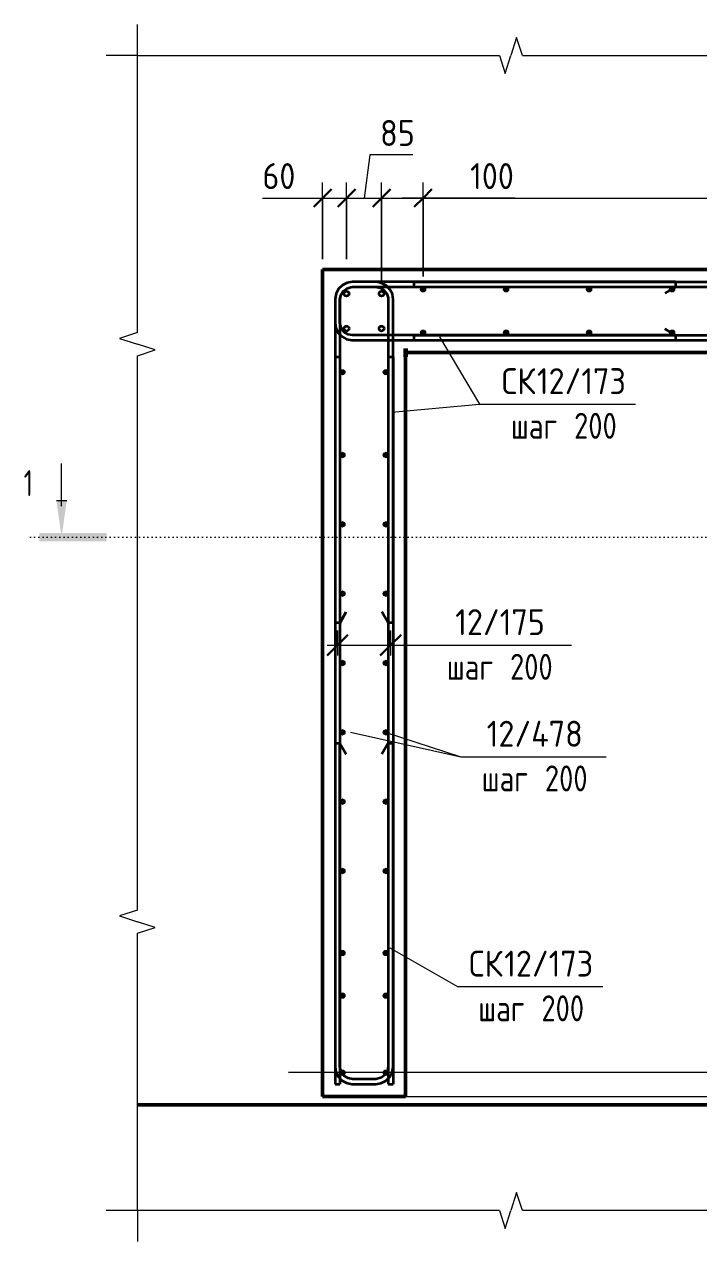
# Model space of a CAD drawing. Header units: millimetres. Extents: x 67134 to 121662, y -4758 to 13821.
# Drawn here: x 117501 to 119124, y 9281 to 12210 of the extents above; entities that cross this region are included whole.
import ezdxf

# ---------------------------------------------------------------- set-up
doc = ezdxf.new("R2010")
doc.units = ezdxf.units.MM
doc.linetypes.add('04 Пунктир 10мм', pattern=[10, 0, -10])
for name, color, linetype, lineweight in [('AA_Dim', 7, 'Continuous', 9), ('AA_Dim-25', 7, 'Continuous', 9), ('AA_Linii', 7, 'Continuous', 9), ('AA_Oformlenie', 7, 'Continuous', 9), ('AA_Razrez', 7, 'Continuous', 9), ('AA_Vinoska', 7, 'Continuous', 9), ('AF_Stena_Опалубка', 253, 'Continuous', 20), ('KR_Armatura', 7, 'Continuous', 20), ('KR_Armatura_Tonkie', 7, 'Continuous', 20), ('KR_Fundament', 7, 'Continuous', 20)]:
    doc.layers.add(name, color=color, linetype=linetype, lineweight=lineweight)
doc.styles.add('ISOCPEUR_7', font='isocpeur.ttf', dxfattribs={"width": 0.9, "height": 62.5})
doc.styles.add('ISOCPEUR_8', font='isocpeur.ttf', dxfattribs={"width": 0.8, "height": 62.5})
doc.styles.add('ISOCPEUR_9', font='isocpeur.ttf', dxfattribs={"width": 0.7, "height": 62.5})
doc.dimstyles.new('05_Округл_5мм__прозр__2', dxfattribs={"dimscale": 304.8, "dimtxt": 62.248823, "dimasz": 0.139436, "dimexe": 0.123031, "dimexo": 0.082021, "dimgap": 0.008202, "dimtad": 1, "dimdec": 0, "dimrnd": 5, "dimdsep": 46, "dimtxsty": 'ISOCPEUR_7', "dimblk1": 'OBLIQUE', "dimblk2": 'OBLIQUE', "dimsah": 1, "dimcen": 0.09, "dimdle": 0.123031, "dimazin": 0, "dimtfac": 1, "dimtdec": 4, "dimtix": 1, "dimtmove": 1, "dimatfit": 3, "dimfxl": 1, "dimtvp": 1, "dimtolj": 1, "dimtzin": 0, "dimlwd": 18, "dimlwe": 18, "dimarcsym": 2})
doc.dimstyles.new('05_Округл_5мм__прозр__3', dxfattribs={"dimscale": 304.8, "dimtxt": 62.248823, "dimasz": 0.139436, "dimexe": 0.123031, "dimexo": 0.082021, "dimgap": 0.008202, "dimtad": 1, "dimdec": 0, "dimrnd": 5, "dimdsep": 46, "dimtxsty": 'ISOCPEUR_7', "dimblk1": 'OBLIQUE', "dimblk2": 'OBLIQUE', "dimsah": 1, "dimcen": 0.09, "dimdle": 0.123031, "dimazin": 0, "dimtfac": 1, "dimtdec": 4, "dimtix": 1, "dimtmove": 0, "dimatfit": 3, "dimfxl": 1, "dimtvp": 1, "dimtolj": 1, "dimtzin": 0, "dimlwd": 18, "dimlwe": 18, "dimarcsym": 2})
doc.dimstyles.new('10_Раскладка_арматуры_с_засечками_1', dxfattribs={"dimscale": 304.8, "dimtxt": 0.18, "dimasz": 0.164042, "dimexe": 0.082021, "dimexo": 0, "dimgap": 0, "dimtad": 1, "dimdec": 3, "dimrnd": 0.001, "dimdsep": 46, "dimtxsty": 'ISOCPEUR_7', "dimblk1": 'OBLIQUE', "dimblk2": 'OBLIQUE', "dimsah": 1, "dimcen": 0.09, "dimdle": 0.082021, "dimazin": 0, "dimtfac": 1, "dimtdec": 4, "dimtix": 1, "dimtmove": 0, "dimatfit": 3, "dimfxl": 1, "dimtvp": 1, "dimtolj": 1, "dimtzin": 0, "dimlwd": 18, "dimlwe": 18, "dimarcsym": 2})

# ---------------------------------------------------------------- blocks, each defined once
blk = doc.blocks.new('350_Стержень П торец СК-СГ _НесАрм_РабПлоск_ - 350_Стержень П торец СК-СГ _НесАрм_РабПлоск_-4117927-Схема армирования стен форшахты в_о 22-23_Б')
at = {"layer": 'KR_Armatura_Tonkie', "lineweight": 35}
for p, q in [((70893.1, 11590), (70837.1, 11590)), ((70837.1, 11578), (70893.1, 11578)), ((70795.1, 11548), (70795.1, 10770)), ((70807.1, 10770), (70807.1, 11548)), ((70923.1, 11548), (70923.1, 10770)), ((70935.1, 10770), (70935.1, 11548)), ((70807.1, 10770.1), (70822.1, 10796)), ((70923, 10770.1), (70908.1, 10796)), ((70807.1, 10770), (70795.1, 10770)), ((70935.1, 10770), (70923.1, 10770))]:
    blk.add_line(p, q, dxfattribs=at)
at = {"layer": 'KR_Armatura_Tonkie', "lineweight": 35, "flags": 128}
for points in [[(70837.1, 11590), (70824.4, 11588), (70812.9, 11582.3), (70803.6, 11573.4), (70797.5, 11562.1), (70795.1, 11549.5), (70795.1, 11548)], [(70807.1, 11548), (70809, 11558.7), (70814.6, 11567.9), (70823.2, 11574.6), (70833.5, 11577.8), (70837.1, 11578)], [(70935.1, 11548), (70933.1, 11560.7), (70927.4, 11572.2), (70918.5, 11581.4), (70907.2, 11587.5), (70894.6, 11590), (70893.1, 11590)], [(70893.1, 11578), (70903.7, 11576), (70913, 11570.4), (70919.7, 11561.9), (70922.9, 11551.5), (70923.1, 11548)]]:
    blk.add_lwpolyline(points, dxfattribs=at)
blk = doc.blocks.new('350_Стержень П торец СК-СГ _НесАрм_РабПлоск_ - 350_Стержень П торец СК-СГ _НесАрм_РабПлоск_-4117427-Схема армирования стен форшахты в_о 22-23_Б')
at = {"layer": 'KR_Armatura_Tonkie', "lineweight": 35}
for p, q in [((73284.9, 10480), (73284.9, 9702)), ((73284.9, 10480), (73296.9, 10480)), ((73296.9, 9702), (73296.9, 10480)), ((73296.9, 10479.9), (73311.9, 10454)), ((73412.8, 10479.9), (73397.9, 10454)), ((73412.9, 10480), (73412.9, 9702)), ((73412.9, 10480), (73424.9, 10480)), ((73424.9, 9702), (73424.9, 10480)), ((73382.9, 9672), (73326.9, 9672)), ((73326.9, 9660), (73382.9, 9660))]:
    blk.add_line(p, q, dxfattribs=at)
at = {"layer": 'KR_Armatura_Tonkie', "lineweight": 35, "flags": 128}
for points in [[(73284.9, 9702), (73286.9, 9689.3), (73292.6, 9677.8), (73301.5, 9668.6), (73312.8, 9662.5), (73325.4, 9660), (73326.9, 9660)], [(73326.9, 9672), (73316.2, 9674), (73307, 9679.6), (73300.3, 9688.1), (73297.1, 9698.5), (73296.9, 9702)], [(73382.9, 9660), (73395.6, 9662), (73407.1, 9667.7), (73416.3, 9676.6), (73422.4, 9687.9), (73424.9, 9700.5), (73424.9, 9702)], [(73412.9, 9702), (73410.9, 9691.3), (73405.3, 9682.1), (73396.8, 9675.4), (73386.4, 9672.2), (73382.9, 9672)]]:
    blk.add_lwpolyline(points, dxfattribs=at)
blk = doc.blocks.new('350_Стержень верт с удлинением концов _НесАрм_РабПлоск_ - 350_Стержень верт с удлинением концов _НесАрм_РабПлоск_-4166324-Схема армирования стен форшахты в_о 22-23_Б')
at = {"layer": 'AA_Oformlenie'}
for start, end in [(360, 180), (180, 360)]:
    blk.add_arc((12.2, 24.7), 6, start, end, dxfattribs=at)
at = {"layer": 'KR_Armatura_Tonkie', "lineweight": 35}
blk.add_circle((12.2, 24.7), 6, dxfattribs=at)
blk = doc.blocks.new('011_Прямоугольник обрыва _ЭлУзла_ - 011_Прямоугольник обрыва _ЭлУзла_-4165328-Схема армирования стен форшахты в_о 22-23_Б')
at = {"layer": 'AA_Oformlenie'}
for p, q in [((0, -666.7), (0, 0)), ((0, 0), (871.5, 0)), ((927.1, 0), (2669.4, 0)), ((2725, 0), (3595.8, 0)), ((3595.8, 0), (3595.8, -666.7)), ((0, -2056.3), (0, -722.3)), ((3595.8, -722.3), (3595.8, -2056.3)), ((0, -2779.3), (0, -2112)), ((3595.8, -2112), (3595.8, -2779.3)), ((871.5, -2779.3), (0, -2779.3)), ((2669.4, -2779.3), (927.1, -2779.3)), ((3595.8, -2779.3), (2725, -2779.3))]:
    blk.add_line(p, q, dxfattribs=at)
blk = doc.blocks.new('Разрез - Номер узла_ сзади-394133-Схема армирования стен форшахты в_о 22-23_Б')
at = {"layer": 'AA_Razrez'}
for points in [[(7.33, 0.4), (7.33, -0.39), (0.87, -0.39), (0.87, 0.4)], [(3.5, -3.53), (2.5, -3.53), (3, 0)]]:
    blk.add_hatch(color=256, dxfattribs=at).paths.add_polyline_path(points)
for p, q in [((3, -3), (3, -7.1)), ((2.5, -3.53), (3.5, -3.53))]:
    blk.add_line(p, q, dxfattribs=at)
blk = doc.blocks.new('DIMBLOCK177-Схема армирования стен форшахты в_о 22-23_Б')
at = {"layer": 'AA_Dim-25', "lineweight": 18}
for p, q in [((118218.4, 11645), (118218.4, 11829.5)), ((118276.4, 11645), (118276.4, 11829.5)), ((118073.7, 11792), (118177.7, 11792)), ((118177.7, 11792), (118247.4, 11792)), ((118180.9, 11792), (118276.4, 11792)), ((118218.4, 11792), (118218.4, 11645)), ((118276.4, 11792), (118276.4, 11645))]:
    blk.add_line(p, q, dxfattribs=at)
at = {"layer": 'AA_Dim-25', "lineweight": 30}
for p, q in [((118218.4, 11792), (118239.7, 11813.2)), ((118276.4, 11792), (118297.7, 11813.2)), ((118218.4, 11792), (118197.2, 11770.7)), ((118276.4, 11792), (118255.2, 11770.7))]:
    blk.add_line(p, q, dxfattribs=at)
at = {"layer": 'AA_Dim-25', "color": 0, "lineweight": 18, "insert": (118073.7, 11876.1), "char_height": 62.5, "width": 94.81, "attachment_point": 1, "line_spacing_factor": 1.149209, "style": 'ISOCPEUR_7'}
blk.add_mtext('60', dxfattribs=at)
blk = doc.blocks.new('_Oblique')
at = {"color": 0, "linetype": 'ByBlock', "lineweight": -2}
blk.add_line((-0.5, -0.5), (0.5, 0.5), dxfattribs=at)
blk = doc.blocks.new('DIMBLOCK178-Схема армирования стен форшахты в_о 22-23_Б')
at = {"layer": 'AA_Dim-25', "lineweight": 18}
for p, q in [((118332, 11895.7), (118318.4, 11792)), ((118436, 11895.7), (118332, 11895.7)), ((118276.4, 11645), (118276.4, 11829.5)), ((118360.4, 11593), (118360.4, 11829.5)), ((118276.4, 11792), (118360.4, 11792)), ((118276.4, 11792), (118276.4, 11645)), ((118360.4, 11792), (118360.4, 11593))]:
    blk.add_line(p, q, dxfattribs=at)
at = {"layer": 'AA_Dim-25', "lineweight": 30}
for p, q in [((118276.4, 11792), (118297.7, 11813.2)), ((118360.4, 11792), (118381.7, 11813.2)), ((118276.4, 11792), (118255.2, 11770.7)), ((118360.4, 11792), (118339.2, 11770.7))]:
    blk.add_line(p, q, dxfattribs=at)
at = {"layer": 'AA_Dim-25', "color": 0, "lineweight": 18, "insert": (118357, 11979.8), "char_height": 62.5, "width": 94.81, "attachment_point": 1, "line_spacing_factor": 1.149209, "style": 'ISOCPEUR_7'}
blk.add_mtext('85', dxfattribs=at)
blk = doc.blocks.new('DIMBLOCK179-Схема армирования стен форшахты в_о 22-23_Б')
at = {"layer": 'AA_Dim-25', "lineweight": 18}
for p, q in [((118360.4, 11593), (118360.4, 11829.5)), ((118460.4, 11603), (118460.4, 11829.5)), ((118360.4, 11792), (118460.4, 11792)), ((118360.4, 11792), (118360.4, 11593)), ((118548.7, 11792), (118410.4, 11792)), ((118460.4, 11792), (118460.4, 11603)), ((118681.4, 11792), (118548.7, 11792))]:
    blk.add_line(p, q, dxfattribs=at)
at = {"layer": 'AA_Dim-25', "lineweight": 30}
for p, q in [((118360.4, 11792), (118381.7, 11813.2)), ((118460.4, 11792), (118481.7, 11813.2)), ((118360.4, 11792), (118339.2, 11770.7)), ((118460.4, 11792), (118439.2, 11770.7))]:
    blk.add_line(p, q, dxfattribs=at)
at = {"layer": 'AA_Dim-25', "color": 0, "lineweight": 18, "insert": (118573.7, 11876.1), "char_height": 62.5, "width": 129.286, "attachment_point": 1, "line_spacing_factor": 1.149209, "style": 'ISOCPEUR_7'}
blk.add_mtext('100', dxfattribs=at)
blk = doc.blocks.new('DIMBLOCK180-Схема армирования стен форшахты в_о 22-23_Б')
at = {"layer": 'AA_Dim-25', "lineweight": 18}
for p, q in [((118460.4, 11603), (118460.4, 11829.5)), ((120658.9, 11603), (120658.9, 11829.5)), ((118460.4, 11792), (120658.9, 11792)), ((118460.4, 11792), (118460.4, 11603)), ((120658.9, 11792), (120658.9, 11603))]:
    blk.add_line(p, q, dxfattribs=at)
at = {"layer": 'AA_Dim-25', "lineweight": 30}
for p, q in [((118460.4, 11792), (118481.7, 11813.2)), ((120658.9, 11792), (120680.1, 11813.2)), ((118460.4, 11792), (118439.2, 11770.7)), ((120658.9, 11792), (120637.6, 11770.7))]:
    blk.add_line(p, q, dxfattribs=at)
at = {"layer": 'AA_Dim-25', "color": 0, "lineweight": 18, "insert": (119353.2, 11876.1), "char_height": 62.5, "width": 495.596, "attachment_point": 1, "line_spacing_factor": 1.149209, "style": 'ISOCPEUR_7'}
blk.add_mtext('200х11=2200', dxfattribs=at)
blk = doc.blocks.new('042_М_Арматуры - Диам длина поз _ Комментарий-3662934-Схема армирования стен форшахты в_о 22-23_Б')
at = {"layer": 'AA_Vinoska'}
blk.add_line((-7, 0), (7, 0), dxfattribs=at)
blk = doc.blocks.new('DIMBLOCK192-Схема армирования стен форшахты в_о 22-23_Б')
at = {"layer": 'AA_Dim-25', "lineweight": 18}
for p, q in [((118254.4, 10751.4), (118254.4, 10691)), ((118254.4, 10716), (118254.4, 10751.4)), ((118382.4, 10751.4), (118382.4, 10691)), ((118382.4, 10716), (118382.4, 10751.4)), ((118229.4, 10716), (118407.4, 10716))]:
    blk.add_line(p, q, dxfattribs=at)
at = {"layer": 'AA_Dim-25', "lineweight": 30}
for p, q in [((118254.4, 10716), (118279.4, 10741)), ((118382.4, 10716), (118407.4, 10741)), ((118254.4, 10716), (118229.4, 10691)), ((118382.4, 10716), (118357.4, 10691))]:
    blk.add_line(p, q, dxfattribs=at)

msp = doc.modelspace()

# ---------------------------------------------------------------- hatches: boundary and pattern name
at = {"layer": 'KR_Armatura'}
h = msp.add_hatch(color=256, dxfattribs=at)
edge = h.paths.add_edge_path()
edge.add_arc((118460.4305, 11572), 6, 0, 360)
for points in [[(118457.4305, 11566.8038), (118463.4305, 11566.8038), (118466.4305, 11572), (118463.4305, 11577.1962), (118457.4305, 11577.1962), (118454.4305, 11572)], [(118657.2902, 11566.8038), (118663.2902, 11566.8038), (118666.2902, 11572), (118663.2902, 11577.1962), (118657.2902, 11577.1962), (118654.2902, 11572)], [(118857.1498, 11566.8038), (118863.1498, 11566.8038), (118866.1498, 11572), (118863.1498, 11577.1962), (118857.1498, 11577.1962), (118854.1498, 11572)], [(119057.0095, 11566.8038), (119063.0095, 11566.8038), (119066.0095, 11572), (119063.0095, 11577.1962), (119057.0095, 11577.1962), (119054.0095, 11572)], [(118457.4305, 11462.8038), (118463.4305, 11462.8038), (118466.4305, 11468), (118463.4305, 11473.1962), (118457.4305, 11473.1962), (118454.4305, 11468)], [(118657.2902, 11462.8038), (118663.2902, 11462.8038), (118666.2902, 11468), (118663.2902, 11473.1962), (118657.2902, 11473.1962), (118654.2902, 11468)], [(118857.1498, 11462.8038), (118863.1498, 11462.8038), (118866.1498, 11468), (118863.1498, 11473.1962), (118857.1498, 11473.1962), (118854.1498, 11468)], [(119057.0095, 11462.8038), (119063.0095, 11462.8038), (119066.0095, 11468), (119063.0095, 11473.1962), (119057.0095, 11473.1962), (119054.0095, 11468)], [(118263.4305, 11367.8042), (118269.4305, 11367.8042), (118272.4305, 11373.0004), (118269.4305, 11378.1965), (118263.4305, 11378.1965), (118260.4305, 11373.0004)], [(118367.4305, 11367.8042), (118373.4305, 11367.8042), (118376.4305, 11373.0004), (118373.4305, 11378.1965), (118367.4305, 11378.1965), (118364.4305, 11373.0004)], [(118266.4305, 11167.6629), (118271.6267, 11170.6629), (118271.6267, 11176.6629), (118266.4305, 11179.6629), (118261.2344, 11176.6629), (118261.2344, 11170.6629)], [(118370.4305, 11167.6629), (118375.6267, 11170.6629), (118375.6267, 11176.6629), (118370.4305, 11179.6629), (118365.2344, 11176.6629), (118365.2344, 11170.6629)], [(118266.4305, 11000.8154), (118271.6267, 11003.8154), (118271.6267, 11009.8154), (118266.4305, 11012.8154), (118261.2344, 11009.8154), (118261.2344, 11003.8154)], [(118370.4305, 11000.8154), (118375.6267, 11003.8154), (118375.6267, 11009.8154), (118370.4305, 11012.8154), (118365.2344, 11009.8154), (118365.2344, 11003.8154)], [(118266.4305, 10833.9679), (118271.6267, 10836.9679), (118271.6267, 10842.9679), (118266.4305, 10845.9679), (118261.2344, 10842.9679), (118261.2344, 10836.9679)], [(118370.4305, 10833.9679), (118375.6267, 10836.9679), (118375.6267, 10842.9679), (118370.4305, 10845.9679), (118365.2344, 10842.9679), (118365.2344, 10836.9679)], [(118266.4305, 10667.1204), (118271.6267, 10670.1204), (118271.6267, 10676.1204), (118266.4305, 10679.1204), (118261.2344, 10676.1204), (118261.2344, 10670.1204)], [(118370.4305, 10667.1204), (118375.6267, 10670.1204), (118375.6267, 10676.1204), (118370.4305, 10679.1204), (118365.2344, 10676.1204), (118365.2344, 10670.1204)], [(118266.4305, 10500.2728), (118271.6267, 10503.2728), (118271.6267, 10509.2728), (118266.4305, 10512.2728), (118261.2344, 10509.2728), (118261.2344, 10503.2728)], [(118370.4305, 10500.2728), (118375.6267, 10503.2728), (118375.6267, 10509.2728), (118370.4305, 10512.2728), (118365.2344, 10509.2728), (118365.2344, 10503.2728)], [(118266.4305, 10333.4253), (118271.6267, 10336.4253), (118271.6267, 10342.4253), (118266.4305, 10345.4253), (118261.2344, 10342.4253), (118261.2344, 10336.4253)], [(118370.4305, 10333.4253), (118375.6267, 10336.4253), (118375.6267, 10342.4253), (118370.4305, 10345.4253), (118365.2344, 10342.4253), (118365.2344, 10336.4253)], [(118266.4305, 10166.5778), (118271.6267, 10169.5778), (118271.6267, 10175.5778), (118266.4305, 10178.5778), (118261.2344, 10175.5778), (118261.2344, 10169.5778)], [(118370.4305, 10166.5778), (118375.6267, 10169.5778), (118375.6267, 10175.5778), (118370.4305, 10178.5778), (118365.2344, 10175.5778), (118365.2344, 10169.5778)], [(118263.4305, 9970.3038), (118269.4305, 9970.3038), (118272.4305, 9975.5), (118269.4305, 9980.6962), (118263.4305, 9980.6962), (118260.4305, 9975.5)], [(118367.4305, 9970.3038), (118373.4305, 9970.3038), (118376.4305, 9975.5), (118373.4305, 9980.6962), (118367.4305, 9980.6962), (118364.4305, 9975.5)], [(118263.4305, 9867.3038), (118269.4305, 9867.3038), (118272.4305, 9872.5), (118269.4305, 9877.6962), (118263.4305, 9877.6962), (118260.4305, 9872.5)], [(118367.4305, 9867.3038), (118373.4305, 9867.3038), (118376.4305, 9872.5), (118373.4305, 9877.6962), (118367.4305, 9877.6962), (118364.4305, 9872.5)], [(118263.4305, 9682.3038), (118269.4305, 9682.3038), (118272.4305, 9687.5), (118269.4305, 9692.6962), (118263.4305, 9692.6962), (118260.4305, 9687.5)], [(118367.4305, 9682.3038), (118373.4305, 9682.3038), (118376.4305, 9687.5), (118373.4305, 9692.6962), (118367.4305, 9692.6962), (118364.4305, 9687.5)]]:
    msp.add_hatch(color=256, dxfattribs=at).paths.add_polyline_path(points)
h = msp.add_hatch(color=256, dxfattribs=at)
edge = h.paths.add_edge_path()
edge.add_arc((118660.2902, 11572), 6, 0, 360)
h = msp.add_hatch(color=256, dxfattribs=at)
edge = h.paths.add_edge_path()
edge.add_arc((118860.1498, 11572), 6, 0, 360)
h = msp.add_hatch(color=256, dxfattribs=at)
edge = h.paths.add_edge_path()
edge.add_arc((119060.0095, 11572), 6, 0, 360)
h = msp.add_hatch(color=256, dxfattribs=at)
edge = h.paths.add_edge_path()
edge.add_arc((118460.4305, 11468), 6, 0, 360)
h = msp.add_hatch(color=256, dxfattribs=at)
edge = h.paths.add_edge_path()
edge.add_arc((118660.2902, 11468), 6, 0, 360)
h = msp.add_hatch(color=256, dxfattribs=at)
edge = h.paths.add_edge_path()
edge.add_arc((118860.1498, 11468), 6, 0, 360)
h = msp.add_hatch(color=256, dxfattribs=at)
edge = h.paths.add_edge_path()
edge.add_arc((119060.0095, 11468), 6, 0, 360)
h = msp.add_hatch(color=256, dxfattribs=at)
edge = h.paths.add_edge_path()
edge.add_arc((118266.4305, 11373.0004), 6, 0, 360)
h = msp.add_hatch(color=256, dxfattribs=at)
edge = h.paths.add_edge_path()
edge.add_arc((118370.4305, 11373.0004), 6, 0, 360)
h = msp.add_hatch(color=256, dxfattribs=at)
edge = h.paths.add_edge_path()
edge.add_arc((118266.4305, 11173.6629), 6, 0, 360)
h = msp.add_hatch(color=256, dxfattribs=at)
edge = h.paths.add_edge_path()
edge.add_arc((118370.4305, 11173.6629), 6, 0, 360)
h = msp.add_hatch(color=256, dxfattribs=at)
edge = h.paths.add_edge_path()
edge.add_arc((118266.4305, 11006.8154), 6, 0, 360)
h = msp.add_hatch(color=256, dxfattribs=at)
edge = h.paths.add_edge_path()
edge.add_arc((118370.4305, 11006.8154), 6, 0, 360)
h = msp.add_hatch(color=256, dxfattribs=at)
edge = h.paths.add_edge_path()
edge.add_arc((118266.4305, 10839.9679), 6, 0, 360)
h = msp.add_hatch(color=256, dxfattribs=at)
edge = h.paths.add_edge_path()
edge.add_arc((118370.4305, 10839.9679), 6, 0, 360)
h = msp.add_hatch(color=256, dxfattribs=at)
edge = h.paths.add_edge_path()
edge.add_arc((118266.4305, 10673.1204), 6, 0, 360)
h = msp.add_hatch(color=256, dxfattribs=at)
edge = h.paths.add_edge_path()
edge.add_arc((118370.4305, 10673.1204), 6, 0, 360)
h = msp.add_hatch(color=256, dxfattribs=at)
edge = h.paths.add_edge_path()
edge.add_arc((118266.4305, 10506.2728), 6, 0, 360)
h = msp.add_hatch(color=256, dxfattribs=at)
edge = h.paths.add_edge_path()
edge.add_arc((118370.4305, 10506.2728), 6, 0, 360)
h = msp.add_hatch(color=256, dxfattribs=at)
edge = h.paths.add_edge_path()
edge.add_arc((118266.4305, 10339.4253), 6, 0, 360)
h = msp.add_hatch(color=256, dxfattribs=at)
edge = h.paths.add_edge_path()
edge.add_arc((118370.4305, 10339.4253), 6, 0, 360)
h = msp.add_hatch(color=256, dxfattribs=at)
edge = h.paths.add_edge_path()
edge.add_arc((118266.4305, 10172.5778), 6, 0, 360)
h = msp.add_hatch(color=256, dxfattribs=at)
edge = h.paths.add_edge_path()
edge.add_arc((118370.4305, 10172.5778), 6, 0, 360)
h = msp.add_hatch(color=256, dxfattribs=at)
edge = h.paths.add_edge_path()
edge.add_arc((118266.4305, 9975.5), 6, 0, 360)
h = msp.add_hatch(color=256, dxfattribs=at)
edge = h.paths.add_edge_path()
edge.add_arc((118370.4305, 9975.5), 6, 0, 360)
h = msp.add_hatch(color=256, dxfattribs=at)
edge = h.paths.add_edge_path()
edge.add_arc((118266.4305, 9872.5), 6, 0, 360)
h = msp.add_hatch(color=256, dxfattribs=at)
edge = h.paths.add_edge_path()
edge.add_arc((118370.4305, 9872.5), 6, 0, 360)
h = msp.add_hatch(color=256, dxfattribs=at)
edge = h.paths.add_edge_path()
edge.add_arc((118266.4305, 9687.5), 6, 0, 360)
h = msp.add_hatch(color=256, dxfattribs=at)
edge = h.paths.add_edge_path()
edge.add_arc((118370.4305, 9687.5), 6, 0, 360)

# ---------------------------------------------------------------- linework, layer by layer
at = {"layer": 'AA_Linii', "lineweight": 60}
msp.add_line((118418.2673, 11430), (118418.2673, 11410), dxfattribs=at)
at = {"layer": 'AA_Linii'}
msp.add_line((120756.4305, 9688), (118136.4305, 9688), dxfattribs=at)
at = {"layer": 'AA_Razrez', "linetype": '04 Пунктир 10мм'}
msp.add_line((117515.3112, 10975.9045), (121653.8623, 10975.9045), dxfattribs=at)
at = {"layer": 'AA_Vinoska'}
for p, q in [((117772.6106, 12135), (117772.6106, 12210)), ((118685.6427, 12178.3251), (118671.5656, 12135)), ((118699.7199, 12135), (118685.6427, 12178.3251)), ((117772.6106, 12135), (117697.6106, 12135)), ((118644.0656, 12135), (118657.8156, 12091.6987)), ((118657.8156, 12091.6987), (118671.5656, 12135)), ((117772.6106, 11468.3333), (117729.2855, 11454.2561)), ((117729.2855, 11454.2561), (117772.6106, 11440.179)), ((118499.781, 11458.2029), (118596.038, 11296.2852)), ((117815.9119, 11426.429), (117772.6106, 11440.179)), ((117772.6106, 11412.679), (117815.9119, 11426.429)), ((118385.2595, 11276.7592), (118596.038, 11296.2852)), ((118596.038, 11296.2852), (118621.7494, 11296.2852)), ((118596.038, 11296.2852), (118621.7494, 11296.2852)), ((118387.662, 10716.3466), (118467.4679, 10716.3466)), ((118285.883, 10506.6646), (118551.4546, 10447.7602)), ((118369.4892, 10506.6646), (118551.4546, 10447.7602)), ((117772.6106, 10078.6913), (117729.2855, 10064.6141)), ((117729.2855, 10064.6141), (117772.6106, 10050.5369)), ((117815.9119, 10036.7869), (117772.6106, 10050.5369)), ((117772.6106, 10023.0369), (117815.9119, 10036.7869)), ((118380.737, 9987.6355), (118543.0255, 9894.6112)), ((118685.6427, 9399.041), (118671.5656, 9355.7159)), ((118699.7199, 9355.7159), (118685.6427, 9399.041)), ((117772.6106, 9355.7159), (117697.6106, 9355.7159)), ((117772.6106, 9355.7159), (117772.6106, 9280.7159)), ((118644.0656, 9355.7159), (118657.8156, 9312.4146)), ((118657.8156, 9312.4146), (118671.5656, 9355.7159))]:
    msp.add_line(p, q, dxfattribs=at)
at = {"layer": 'AF_Stena_Опалубка', "color": 5, "lineweight": 50}
for p, q in [((118418.4305, 11620), (118218.4305, 11620)), ((118218.4305, 11620), (118218.4305, 9630)), ((120708.4305, 11620), (118418.4305, 11620)), ((118418.4305, 9630), (118418.4305, 11420)), ((118418.4305, 11420), (120708.4305, 11420)), ((121368.4305, 9610), (117772.6106, 9610)), ((118218.4305, 9630), (118418.4305, 9630))]:
    msp.add_line(p, q, dxfattribs=at)
at = {"layer": 'KR_Armatura'}
for p, q in [((118457.4305, 11577.1962), (118454.4305, 11572)), ((118454.4305, 11572), (118457.4305, 11566.8038)), ((118463.4305, 11577.1962), (118457.4305, 11577.1962)), ((118466.4305, 11572), (118463.4305, 11577.1962)), ((118463.4305, 11566.8038), (118466.4305, 11572)), ((118657.2902, 11577.1962), (118654.2902, 11572)), ((118654.2902, 11572), (118657.2902, 11566.8038)), ((118663.2902, 11577.1962), (118657.2902, 11577.1962)), ((118666.2902, 11572), (118663.2902, 11577.1962)), ((118663.2902, 11566.8038), (118666.2902, 11572)), ((118857.1498, 11577.1962), (118854.1498, 11572)), ((118854.1498, 11572), (118857.1498, 11566.8038)), ((118863.1498, 11577.1962), (118857.1498, 11577.1962)), ((118866.1498, 11572), (118863.1498, 11577.1962)), ((118863.1498, 11566.8038), (118866.1498, 11572)), ((119057.0095, 11577.1962), (119054.0095, 11572)), ((119054.0095, 11572), (119057.0095, 11566.8038)), ((119063.0095, 11577.1962), (119057.0095, 11577.1962)), ((119066.0095, 11572), (119063.0095, 11577.1962)), ((119063.0095, 11566.8038), (119066.0095, 11572)), ((118457.4305, 11566.8038), (118463.4305, 11566.8038)), ((118657.2902, 11566.8038), (118663.2902, 11566.8038)), ((118857.1498, 11566.8038), (118863.1498, 11566.8038)), ((119057.0095, 11566.8038), (119063.0095, 11566.8038)), ((118457.4305, 11473.1962), (118454.4305, 11468)), ((118454.4305, 11468), (118457.4305, 11462.8038)), ((118463.4305, 11473.1962), (118457.4305, 11473.1962)), ((118457.4305, 11462.8038), (118463.4305, 11462.8038)), ((118466.4305, 11468), (118463.4305, 11473.1962)), ((118463.4305, 11462.8038), (118466.4305, 11468)), ((118657.2902, 11473.1962), (118654.2902, 11468)), ((118654.2902, 11468), (118657.2902, 11462.8038)), ((118663.2902, 11473.1962), (118657.2902, 11473.1962)), ((118657.2902, 11462.8038), (118663.2902, 11462.8038)), ((118666.2902, 11468), (118663.2902, 11473.1962)), ((118663.2902, 11462.8038), (118666.2902, 11468)), ((118857.1498, 11473.1962), (118854.1498, 11468)), ((118854.1498, 11468), (118857.1498, 11462.8038)), ((118863.1498, 11473.1962), (118857.1498, 11473.1962)), ((118857.1498, 11462.8038), (118863.1498, 11462.8038)), ((118866.1498, 11468), (118863.1498, 11473.1962)), ((118863.1498, 11462.8038), (118866.1498, 11468)), ((119057.0095, 11473.1962), (119054.0095, 11468)), ((119054.0095, 11468), (119057.0095, 11462.8038)), ((119063.0095, 11473.1962), (119057.0095, 11473.1962)), ((119057.0095, 11462.8038), (119063.0095, 11462.8038)), ((119066.0095, 11468), (119063.0095, 11473.1962)), ((119063.0095, 11462.8038), (119066.0095, 11468)), ((118263.4305, 11378.1965), (118260.4305, 11373.0004)), ((118260.4305, 11373.0004), (118263.4305, 11367.8042)), ((118269.4305, 11378.1965), (118263.4305, 11378.1965)), ((118263.4305, 11367.8042), (118269.4305, 11367.8042)), ((118272.4305, 11373.0004), (118269.4305, 11378.1965)), ((118269.4305, 11367.8042), (118272.4305, 11373.0004)), ((118367.4305, 11378.1965), (118364.4305, 11373.0004)), ((118364.4305, 11373.0004), (118367.4305, 11367.8042)), ((118373.4305, 11378.1965), (118367.4305, 11378.1965)), ((118367.4305, 11367.8042), (118373.4305, 11367.8042)), ((118376.4305, 11373.0004), (118373.4305, 11378.1965)), ((118373.4305, 11367.8042), (118376.4305, 11373.0004)), ((118266.4305, 11179.6629), (118261.2344, 11176.6629)), ((118261.2344, 11176.6629), (118261.2344, 11170.6629)), ((118261.2344, 11170.6629), (118266.4305, 11167.6629)), ((118271.6267, 11176.6629), (118266.4305, 11179.6629)), ((118266.4305, 11167.6629), (118271.6267, 11170.6629)), ((118271.6267, 11170.6629), (118271.6267, 11176.6629)), ((118370.4305, 11179.6629), (118365.2344, 11176.6629)), ((118365.2344, 11176.6629), (118365.2344, 11170.6629)), ((118365.2344, 11170.6629), (118370.4305, 11167.6629)), ((118375.6267, 11176.6629), (118370.4305, 11179.6629)), ((118370.4305, 11167.6629), (118375.6267, 11170.6629)), ((118375.6267, 11170.6629), (118375.6267, 11176.6629)), ((118266.4305, 11012.8154), (118261.2344, 11009.8154)), ((118261.2344, 11009.8154), (118261.2344, 11003.8154)), ((118261.2344, 11003.8154), (118266.4305, 11000.8154)), ((118271.6267, 11009.8154), (118266.4305, 11012.8154)), ((118266.4305, 11000.8154), (118271.6267, 11003.8154)), ((118271.6267, 11003.8154), (118271.6267, 11009.8154)), ((118370.4305, 11012.8154), (118365.2344, 11009.8154)), ((118365.2344, 11009.8154), (118365.2344, 11003.8154)), ((118365.2344, 11003.8154), (118370.4305, 11000.8154)), ((118375.6267, 11009.8154), (118370.4305, 11012.8154)), ((118370.4305, 11000.8154), (118375.6267, 11003.8154)), ((118375.6267, 11003.8154), (118375.6267, 11009.8154)), ((118266.4305, 10845.9679), (118261.2344, 10842.9679)), ((118261.2344, 10842.9679), (118261.2344, 10836.9679)), ((118271.6267, 10842.9679), (118266.4305, 10845.9679)), ((118271.6267, 10836.9679), (118271.6267, 10842.9679)), ((118370.4305, 10845.9679), (118365.2344, 10842.9679)), ((118365.2344, 10842.9679), (118365.2344, 10836.9679)), ((118375.6267, 10842.9679), (118370.4305, 10845.9679)), ((118375.6267, 10836.9679), (118375.6267, 10842.9679)), ((118261.2344, 10836.9679), (118266.4305, 10833.9679)), ((118266.4305, 10833.9679), (118271.6267, 10836.9679)), ((118365.2344, 10836.9679), (118370.4305, 10833.9679)), ((118370.4305, 10833.9679), (118375.6267, 10836.9679)), ((118266.4305, 10679.1204), (118261.2344, 10676.1204)), ((118261.2344, 10676.1204), (118261.2344, 10670.1204)), ((118261.2344, 10670.1204), (118266.4305, 10667.1204)), ((118271.6267, 10676.1204), (118266.4305, 10679.1204)), ((118266.4305, 10667.1204), (118271.6267, 10670.1204)), ((118271.6267, 10670.1204), (118271.6267, 10676.1204)), ((118370.4305, 10679.1204), (118365.2344, 10676.1204)), ((118365.2344, 10676.1204), (118365.2344, 10670.1204)), ((118365.2344, 10670.1204), (118370.4305, 10667.1204)), ((118375.6267, 10676.1204), (118370.4305, 10679.1204)), ((118370.4305, 10667.1204), (118375.6267, 10670.1204)), ((118375.6267, 10670.1204), (118375.6267, 10676.1204)), ((118266.4305, 10512.2728), (118261.2344, 10509.2728)), ((118261.2344, 10509.2728), (118261.2344, 10503.2728)), ((118261.2344, 10503.2728), (118266.4305, 10500.2728)), ((118271.6267, 10509.2728), (118266.4305, 10512.2728)), ((118266.4305, 10500.2728), (118271.6267, 10503.2728)), ((118271.6267, 10503.2728), (118271.6267, 10509.2728)), ((118370.4305, 10512.2728), (118365.2344, 10509.2728)), ((118365.2344, 10509.2728), (118365.2344, 10503.2728)), ((118365.2344, 10503.2728), (118370.4305, 10500.2728)), ((118375.6267, 10509.2728), (118370.4305, 10512.2728)), ((118370.4305, 10500.2728), (118375.6267, 10503.2728)), ((118375.6267, 10503.2728), (118375.6267, 10509.2728)), ((118266.4305, 10345.4253), (118261.2344, 10342.4253)), ((118261.2344, 10342.4253), (118261.2344, 10336.4253)), ((118271.6267, 10342.4253), (118266.4305, 10345.4253)), ((118271.6267, 10336.4253), (118271.6267, 10342.4253)), ((118370.4305, 10345.4253), (118365.2344, 10342.4253)), ((118365.2344, 10342.4253), (118365.2344, 10336.4253)), ((118375.6267, 10342.4253), (118370.4305, 10345.4253)), ((118375.6267, 10336.4253), (118375.6267, 10342.4253)), ((118261.2344, 10336.4253), (118266.4305, 10333.4253)), ((118266.4305, 10333.4253), (118271.6267, 10336.4253)), ((118365.2344, 10336.4253), (118370.4305, 10333.4253)), ((118370.4305, 10333.4253), (118375.6267, 10336.4253)), ((118266.4305, 10178.5778), (118261.2344, 10175.5778)), ((118261.2344, 10175.5778), (118261.2344, 10169.5778)), ((118261.2344, 10169.5778), (118266.4305, 10166.5778)), ((118271.6267, 10175.5778), (118266.4305, 10178.5778)), ((118266.4305, 10166.5778), (118271.6267, 10169.5778)), ((118271.6267, 10169.5778), (118271.6267, 10175.5778)), ((118370.4305, 10178.5778), (118365.2344, 10175.5778)), ((118365.2344, 10175.5778), (118365.2344, 10169.5778)), ((118365.2344, 10169.5778), (118370.4305, 10166.5778)), ((118375.6267, 10175.5778), (118370.4305, 10178.5778)), ((118370.4305, 10166.5778), (118375.6267, 10169.5778)), ((118375.6267, 10169.5778), (118375.6267, 10175.5778)), ((118263.4305, 9980.6962), (118260.4305, 9975.5)), ((118260.4305, 9975.5), (118263.4305, 9970.3038)), ((118269.4305, 9980.6962), (118263.4305, 9980.6962)), ((118263.4305, 9970.3038), (118269.4305, 9970.3038)), ((118272.4305, 9975.5), (118269.4305, 9980.6962)), ((118269.4305, 9970.3038), (118272.4305, 9975.5)), ((118367.4305, 9980.6962), (118364.4305, 9975.5)), ((118364.4305, 9975.5), (118367.4305, 9970.3038)), ((118373.4305, 9980.6962), (118367.4305, 9980.6962)), ((118367.4305, 9970.3038), (118373.4305, 9970.3038)), ((118376.4305, 9975.5), (118373.4305, 9980.6962)), ((118373.4305, 9970.3038), (118376.4305, 9975.5)), ((118263.4305, 9877.6962), (118260.4305, 9872.5)), ((118260.4305, 9872.5), (118263.4305, 9867.3038)), ((118269.4305, 9877.6962), (118263.4305, 9877.6962)), ((118272.4305, 9872.5), (118269.4305, 9877.6962)), ((118269.4305, 9867.3038), (118272.4305, 9872.5)), ((118367.4305, 9877.6962), (118364.4305, 9872.5)), ((118364.4305, 9872.5), (118367.4305, 9867.3038)), ((118373.4305, 9877.6962), (118367.4305, 9877.6962)), ((118376.4305, 9872.5), (118373.4305, 9877.6962)), ((118373.4305, 9867.3038), (118376.4305, 9872.5)), ((118263.4305, 9867.3038), (118269.4305, 9867.3038)), ((118367.4305, 9867.3038), (118373.4305, 9867.3038)), ((118263.4305, 9692.6962), (118260.4305, 9687.5)), ((118260.4305, 9687.5), (118263.4305, 9682.3038)), ((118269.4305, 9692.6962), (118263.4305, 9692.6962)), ((118263.4305, 9682.3038), (118269.4305, 9682.3038)), ((118272.4305, 9687.5), (118269.4305, 9692.6962)), ((118269.4305, 9682.3038), (118272.4305, 9687.5)), ((118367.4305, 9692.6962), (118364.4305, 9687.5)), ((118364.4305, 9687.5), (118367.4305, 9682.3038)), ((118373.4305, 9692.6962), (118367.4305, 9692.6962)), ((118367.4305, 9682.3038), (118373.4305, 9682.3038)), ((118376.4305, 9687.5), (118373.4305, 9692.6962)), ((118373.4305, 9682.3038), (118376.4305, 9687.5))]:
    msp.add_line(p, q, dxfattribs=at)
for centre in [(118460.4305, 11572), (118660.2902, 11572), (118860.1498, 11572), (119060.0095, 11572), (118460.4305, 11468), (118660.2902, 11468), (118860.1498, 11468), (119060.0095, 11468), (118266.4305, 11373.0004), (118370.4305, 11373.0004), (118266.4305, 11173.6629), (118370.4305, 11173.6629), (118266.4305, 11006.8154), (118370.4305, 11006.8154), (118266.4305, 10839.9679), (118370.4305, 10839.9679), (118266.4305, 10673.1204), (118370.4305, 10673.1204), (118266.4305, 10506.2728), (118370.4305, 10506.2728), (118266.4305, 10339.4253), (118370.4305, 10339.4253), (118266.4305, 10172.5778), (118370.4305, 10172.5778), (118266.4305, 9975.5), (118370.4305, 9975.5), (118266.4305, 9872.5), (118370.4305, 9872.5), (118266.4305, 9687.5), (118370.4305, 9687.5)]:
    msp.add_circle(centre, 6, dxfattribs=at)
at = {"layer": 'KR_Armatura_Tonkie', "lineweight": 35}
for p, q in [((118438.6404, 11590), (120688.3838, 11590)), ((118438.6404, 11578), (118438.6404, 11590)), ((118438.6404, 11578), (120688.3838, 11578)), ((118438.6404, 11462), (120688.3838, 11462)), ((118438.6404, 11450), (118438.6404, 11462)), ((118438.6404, 11450), (120688.3838, 11450)), ((118248.4305, 11410.0162), (118248.4305, 9659.7709)), ((118248.4305, 11410.0162), (118260.4305, 11410.0162)), ((118260.4305, 11410.0162), (118260.4305, 9659.7709)), ((118376.4305, 11410.0162), (118376.4305, 9659.7709)), ((118376.4305, 11410.0162), (118388.4305, 11410.0162)), ((118388.4305, 11410.0162), (118388.4305, 9659.7709)), ((118248.4305, 9659.7709), (118260.4305, 9659.7709)), ((118376.4305, 9659.7709), (118388.4305, 9659.7709))]:
    msp.add_line(p, q, dxfattribs=at)
at = {"layer": 'KR_Fundament'}
for p, q in [((120908.4305, 11620), (118218.4305, 11620)), ((118218.4305, 11620), (118218.4305, 9630)), ((118218.4305, 9630), (120908.4305, 9630))]:
    msp.add_line(p, q, dxfattribs=at)

# ---------------------------------------------------------------- block references
at = {"layer": 'AA_Oformlenie'}
msp.add_blockref('011_Прямоугольник обрыва _ЭлУзла_ - 011_Прямоугольник обрыва _ЭлУзла_-4165328-Схема армирования стен форшахты в_о 22-23_Б', (117772.6106, 12135), dxfattribs=at)
at = {"layer": 'AA_Razrez', "extrusion": (0, 0, -1), "xscale": 24.99999999999999, "yscale": 24.99999999999999, "zscale": 24.99999999999999, "rotation": 180}
msp.add_blockref('Разрез - Номер узла_ сзади-394133-Схема армирования стен форшахты в_о 22-23_Б', (-117515.3112, 10975.9045), dxfattribs=at)
at = {"layer": 'AA_Vinoska', "xscale": 24.99999999999999, "yscale": 24.99999999999999, "zscale": 24.99999999999999}
for p in [(118796.7494, 11296.2852), (118796.7494, 11296.2852), (118642.4679, 10716.3466), (118726.4546, 10447.7602), (118726.4546, 10447.7602), (118718.0255, 9894.6112)]:
    msp.add_blockref('042_М_Арматуры - Диам длина поз _ Комментарий-3662934-Схема армирования стен форшахты в_о 22-23_Б', p, dxfattribs=at)
at = {"layer": 'KR_Armatura_Tonkie', "lineweight": 35}
for name, p in [('350_Стержень П торец СК-СГ _НесАрм_РабПлоск_ - 350_Стержень П торец СК-СГ _НесАрм_РабПлоск_-4117927-Схема армирования стен форшахты в_о 22-23_Б', (47453.3689, 0)), ('350_Стержень П торец СК-СГ _НесАрм_РабПлоск_ - 350_Стержень П торец СК-СГ _НесАрм_РабПлоск_-4117927-Схема армирования стен форшахты в_о 22-23_Б', (47453.3689, 0)), ('350_Стержень П торец СК-СГ _НесАрм_РабПлоск_ - 350_Стержень П торец СК-СГ _НесАрм_РабПлоск_-4117927-Схема армирования стен форшахты в_о 22-23_Б', (47453.3689, 0)), ('350_Стержень П торец СК-СГ _НесАрм_РабПлоск_ - 350_Стержень П торец СК-СГ _НесАрм_РабПлоск_-4117927-Схема армирования стен форшахты в_о 22-23_Б', (47453.3689, 0)), ('350_Стержень верт с удлинением концов _НесАрм_РабПлоск_ - 350_Стержень верт с удлинением концов _НесАрм_РабПлоск_-4166324-Схема армирования стен форшахты в_о 22-23_Б', (118264.204, 11537.2771)), ('350_Стержень верт с удлинением концов _НесАрм_РабПлоск_ - 350_Стержень верт с удлинением концов _НесАрм_РабПлоск_-4166324-Схема армирования стен форшахты в_о 22-23_Б', (118348.204, 11537.2771)), ('350_Стержень верт с удлинением концов _НесАрм_РабПлоск_ - 350_Стержень верт с удлинением концов _НесАрм_РабПлоск_-4166324-Схема армирования стен форшахты в_о 22-23_Б', (118264.204, 11453.2771)), ('350_Стержень верт с удлинением концов _НесАрм_РабПлоск_ - 350_Стержень верт с удлинением концов _НесАрм_РабПлоск_-4166324-Схема армирования стен форшахты в_о 22-23_Б', (118348.204, 11453.2771)), ('350_Стержень П торец СК-СГ _НесАрм_РабПлоск_ - 350_Стержень П торец СК-СГ _НесАрм_РабПлоск_-4117427-Схема армирования стен форшахты в_о 22-23_Б', (44963.5321, 0)), ('350_Стержень П торец СК-СГ _НесАрм_РабПлоск_ - 350_Стержень П торец СК-СГ _НесАрм_РабПлоск_-4117427-Схема армирования стен форшахты в_о 22-23_Б', (44963.5321, 0)), ('350_Стержень П торец СК-СГ _НесАрм_РабПлоск_ - 350_Стержень П торец СК-СГ _НесАрм_РабПлоск_-4117427-Схема армирования стен форшахты в_о 22-23_Б', (44963.5321, 0)), ('350_Стержень П торец СК-СГ _НесАрм_РабПлоск_ - 350_Стержень П торец СК-СГ _НесАрм_РабПлоск_-4117427-Схема армирования стен форшахты в_о 22-23_Б', (44963.5321, 0))]:
    msp.add_blockref(name, p, dxfattribs=at)
at = {"layer": 'KR_Armatura_Tonkie', "lineweight": 35, "rotation": 89.99999999999991}
msp.add_blockref('350_Стержень П торец СК-СГ _НесАрм_РабПлоск_ - 350_Стержень П торец СК-СГ _НесАрм_РабПлоск_-4117927-Схема армирования стен форшахты в_о 22-23_Б', (129838.4305, -59345.0616), dxfattribs=at)
msp.add_blockref('350_Стержень П торец СК-СГ _НесАрм_РабПлоск_ - 350_Стержень П торец СК-СГ _НесАрм_РабПлоск_-4117927-Схема армирования стен форшахты в_о 22-23_Б', (129838.4305, -59345.0616), dxfattribs=at)
msp.add_blockref('350_Стержень П торец СК-СГ _НесАрм_РабПлоск_ - 350_Стержень П торец СК-СГ _НесАрм_РабПлоск_-4117927-Схема армирования стен форшахты в_о 22-23_Б', (129838.4305, -59345.0616), dxfattribs=at)

# ---------------------------------------------------------------- texts
at = {"layer": 'AA_Razrez', "insert": (117499.0505, 11137.2837), "char_height": 62.5, "width": 26.656109, "attachment_point": 1, "style": 'ISOCPEUR_9'}
msp.add_mtext('\\fISOCPEUR|b0|i0|c204|p34|;\\W.7;1', dxfattribs=at)
at = {"layer": 'AA_Vinoska', "char_height": 62.5, "attachment_point": 1}
for s, insert, width, style in [('СК', (118649.6155, 11382.6377), 102.816422, 'ISOCPEUR_7'), ('СК', (118649.6155, 11382.6377), 102.816422, 'ISOCPEUR_7'), ('12/173', (118734.4475, 11382.6377), 263.354344, 'ISOCPEUR_7'), ('12/173', (118734.4475, 11382.6377), 263.354344, 'ISOCPEUR_7'), ('шаг', (118671.7905, 11275.1614), 145.907125, 'ISOCPEUR_8'), (' 200', (118792.1759, 11275.1614), 166.751, 'ISOCPEUR_8'), ('12/175', (118537.8589, 10802.6991), 263.354344, 'ISOCPEUR_7'), (' 200', (118637.8943, 10695.2228), 166.751, 'ISOCPEUR_8'), ('шаг', (118517.5089, 10695.2228), 145.907125, 'ISOCPEUR_8'), ('12/478', (118613.6331, 10534.1128), 283.196109, 'ISOCPEUR_7'), ('12/478', (118613.6331, 10534.1128), 283.196109, 'ISOCPEUR_7'), ('шаг', (118601.4956, 10426.6365), 145.907125, 'ISOCPEUR_8'), (' 200', (118721.881, 10426.6365), 166.751, 'ISOCPEUR_8'), ('СК', (118570.8915, 9980.9638), 102.816422, 'ISOCPEUR_7'), ('12/173', (118655.7235, 9980.9638), 263.354344, 'ISOCPEUR_7'), (' 200', (118713.4519, 9873.4875), 166.751, 'ISOCPEUR_8'), ('шаг', (118593.0665, 9873.4875), 145.907125, 'ISOCPEUR_8')]:
    msp.add_mtext(s, dxfattribs=dict(at, insert=insert, width=width, style=style))

# ---------------------------------------------------------------- dimensions: what is measured, and where the dimension line sits
at = {"layer": 'AA_Dim', "lineweight": 18}
for base, p1, p2, override, picture, middle in [((118360.4305, 11791.9562), (118276.4305, 11620), (118360.4305, 11568), {"dimpost": '<>', "dimfxl": 98.792712}, 'DIMBLOCK178-Схема армирования стен форшахты в_о 22-23_Б', (118404.3838, 11938.1729)), ((118276.4305, 11791.9562), (118218.4305, 11620), (118276.4305, 11620), {"dimpost": '<>', "dimfxl": 58}, 'DIMBLOCK177-Схема армирования стен форшахты в_о 22-23_Б', (118121.1438, 11834.443)), ((118460.4305, 11791.9562), (118360.4305, 11568), (118460.4305, 11578), {"dimpost": '<>', "dimfxl": 100.498756}, 'DIMBLOCK179-Схема армирования стен форшахты в_о 22-23_Б', (118638.3367, 11834.443))]:
    dim = msp.add_linear_dim(base=base, p1=p1, p2=p2, dimstyle='05_Округл_5мм__прозр__2', override=override, dxfattribs=at)
    dim.commit()
    dim.dimension.update_dxf_attribs({"geometry": picture, "text_midpoint": middle, "dimtype": 160})
for base, p1, p2, dimstyle, override, picture, middle in [((120658.8869, 11791.9562), (118460.4305, 11578), (120658.8869, 11578), '05_Округл_5мм__прозр__3', {"dimpost": '200х11=<>', "dimfxl": 2198.456347}, 'DIMBLOCK180-Схема армирования стен форшахты в_о 22-23_Б', (119559.6587, 11825.7062)), ((118382.4305, 10716.0116), (118254.4305, 10751.3669), (118382.4305, 10751.3669), '10_Раскладка_арматуры_с_засечками_1', {"dimpost": '<>', "dimfxl": 128}, 'DIMBLOCK192-Схема армирования стен форшахты в_о 22-23_Б', (118318.4305, 10747.2616))]:
    dim = msp.add_linear_dim(base=base, p1=p1, p2=p2, dimstyle=dimstyle, override=override, dxfattribs=at)
    dim.commit()
    dim.dimension.update_dxf_attribs({"geometry": picture, "text_midpoint": middle})

doc.saveas('drawing.dxf')
